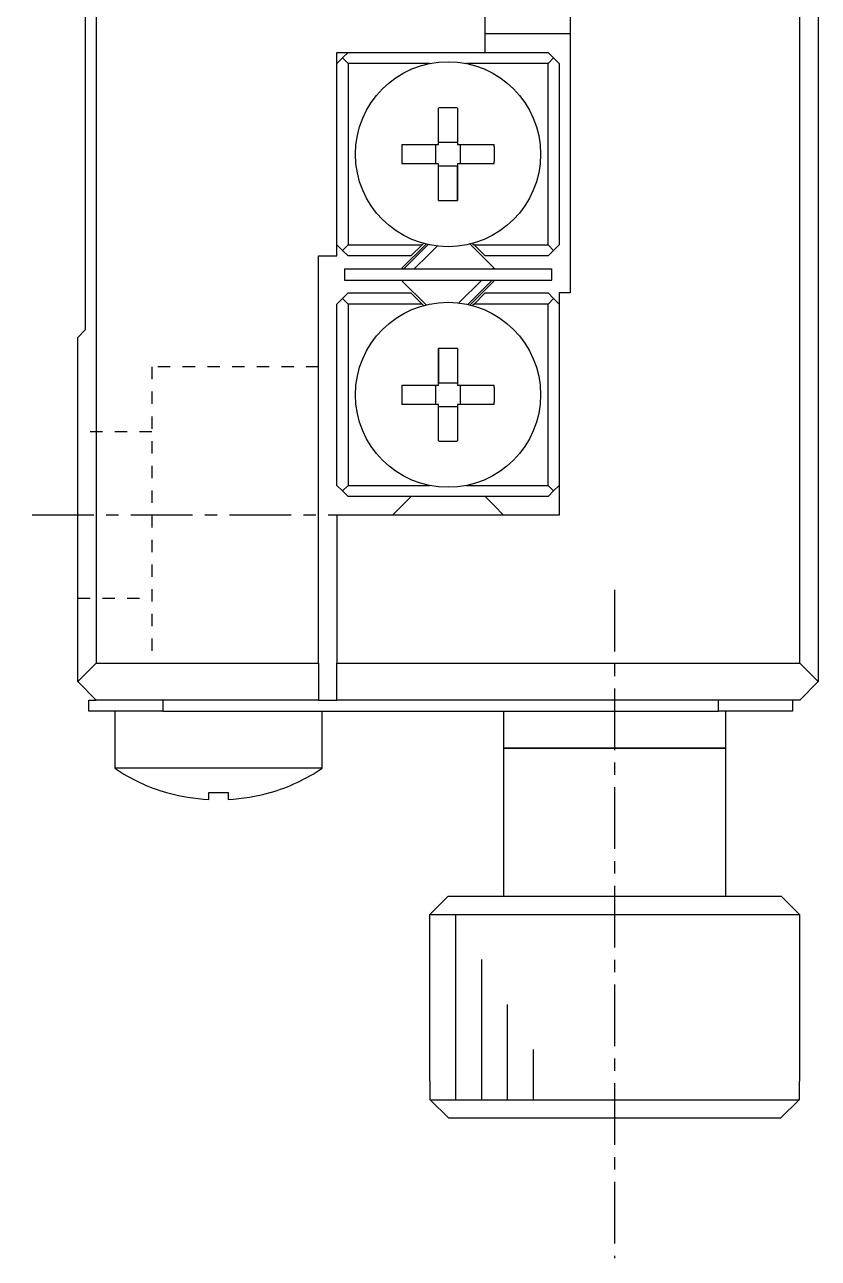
# Model space of a CAD drawing. Extents: x 565 to 917, y 86 to 335.
# Drawn here: x 572.68 to 588.76, y 159.65 to 184.65 of the extents above; entities that cross this region are included whole.
import ezdxf

# ---------------------------------------------------------------- set-up
doc = ezdxf.new("R2010")
doc.units = 0
doc.linetypes.add('CENTER', pattern=[2, 1.25, -0.25, 0.25, -0.25])
doc.linetypes.add('DOT', pattern=[0.5, 0.25, -0.25])
doc.layers.get('0').update_dxf_attribs({"linetype": 'CONTINUOUS'})

msp = doc.modelspace()

# ---------------------------------------------------------------- linework, layer by layer
at = {"color": 7, "linetype": 'CONTINUOUS'}
for p, q in [((588.757, 215.585), (588.757, 171.335)), ((574.132, 215.21), (574.132, 171.71)), ((588.382, 171.71), (588.382, 215.21)), ((573.907, 208.46), (573.907, 178.46)), ((583.732, 207.71), (583.732, 179.21)), ((582.007, 184.085), (582.007, 188.96)), ((583.732, 184.46), (582.007, 184.46)), ((579.007, 179.96), (579.007, 184.085)), ((579.007, 184.085), (582.007, 184.085)), ((579.232, 184.085), (579.12, 183.972)), ((582.007, 184.085), (583.282, 184.085)), ((583.395, 183.972), (583.282, 184.085)), ((579.007, 183.86), (579.12, 183.972)), ((579.12, 183.972), (579.232, 183.86)), ((579.232, 183.86), (579.232, 180.185)), ((580.884, 183.86), (579.232, 183.86)), ((583.282, 183.86), (581.63, 183.86)), ((583.282, 183.86), (583.395, 183.972)), ((583.282, 180.185), (583.282, 183.86)), ((583.395, 183.972), (583.507, 183.86)), ((583.507, 183.86), (583.507, 180.185)), ((581.062, 182.217), (581.062, 182.958)), ((581.452, 182.958), (581.452, 182.266)), ((581.452, 182.958), (581.452, 182.217)), ((581.062, 182.266), (581.452, 182.266)), ((581.452, 182.266), (581.452, 182.217)), ((580.321, 182.217), (581.062, 182.217)), ((581.013, 181.827), (581.013, 182.217)), ((581.452, 182.217), (582.193, 182.217)), ((581.501, 182.217), (581.501, 181.827)), ((581.062, 181.827), (580.321, 181.827)), ((581.062, 181.086), (581.062, 181.827)), ((581.452, 181.778), (581.062, 181.778)), ((581.452, 181.827), (581.452, 181.778)), ((582.193, 181.827), (581.452, 181.827)), ((581.452, 181.827), (581.452, 181.086)), ((581.452, 181.086), (581.452, 181.778)), ((579.12, 180.072), (579.007, 180.185)), ((579.232, 180.185), (579.12, 180.072)), ((579.12, 180.072), (579.232, 179.96)), ((579.232, 180.185), (580.73, 180.185)), ((580.812, 180.201), (580.329, 179.717)), ((580.362, 179.697), (580.753, 180.088)), ((580.505, 179.96), (580.73, 180.185)), ((580.73, 180.185), (580.76, 180.214)), ((580.753, 180.088), (580.856, 180.191)), ((582.185, 179.717), (581.702, 180.201)), ((581.754, 180.214), (581.784, 180.185)), ((581.784, 180.185), (582.009, 179.96)), ((581.784, 180.185), (583.282, 180.185)), ((583.395, 180.072), (583.282, 180.185)), ((583.282, 179.96), (583.395, 180.072)), ((583.507, 180.185), (583.395, 180.072)), ((578.632, 171.71), (578.632, 179.96)), ((578.632, 179.96), (579.007, 179.96)), ((580.505, 179.96), (579.232, 179.96)), ((583.282, 179.96), (582.009, 179.96)), ((579.157, 179.697), (583.357, 179.697)), ((579.157, 179.697), (579.157, 179.472)), ((583.357, 179.472), (583.357, 179.697)), ((579.157, 179.472), (583.357, 179.472)), ((580.329, 179.452), (580.812, 178.969)), ((582.152, 179.472), (581.659, 178.979)), ((581.702, 178.969), (582.185, 179.452)), ((579.007, 178.985), (579.12, 179.097)), ((579.232, 179.21), (579.12, 179.097)), ((579.12, 179.097), (579.232, 178.985)), ((579.232, 179.21), (580.505, 179.21)), ((580.73, 178.985), (580.505, 179.21)), ((582.009, 179.21), (581.784, 178.985)), ((582.009, 179.21), (583.282, 179.21)), ((583.395, 179.097), (583.282, 179.21)), ((583.282, 178.985), (583.395, 179.097)), ((583.395, 179.097), (583.507, 178.985)), ((583.732, 179.21), (583.507, 179.21)), ((583.507, 179.21), (583.507, 174.71)), ((579.007, 175.31), (579.007, 178.985)), ((580.73, 178.985), (579.232, 178.985)), ((579.232, 178.985), (579.232, 175.31)), ((580.76, 178.955), (580.73, 178.985)), ((581.784, 178.985), (581.754, 178.955)), ((583.282, 178.985), (581.784, 178.985)), ((583.282, 175.31), (583.282, 178.985)), ((573.907, 178.46), (573.757, 178.31)), ((573.757, 171.335), (573.757, 178.31)), ((581.062, 178.083), (581.062, 177.391)), ((581.062, 177.342), (581.062, 178.083)), ((581.452, 178.083), (581.452, 177.342)), ((580.321, 177.342), (581.062, 177.342)), ((581.013, 176.952), (581.013, 177.342)), ((581.062, 177.391), (581.452, 177.391)), ((581.062, 177.342), (581.062, 177.391)), ((581.452, 177.342), (582.193, 177.342)), ((581.501, 177.342), (581.501, 176.952)), ((581.062, 176.952), (580.321, 176.952)), ((581.062, 176.903), (581.062, 176.952)), ((581.062, 176.211), (581.062, 176.952)), ((581.452, 176.903), (581.062, 176.903)), ((581.062, 176.211), (581.062, 176.903)), ((582.193, 176.952), (581.452, 176.952)), ((581.452, 176.952), (581.452, 176.211)), ((579.12, 175.197), (579.007, 175.31)), ((579.232, 175.31), (579.12, 175.197)), ((579.232, 175.31), (580.884, 175.31)), ((581.63, 175.31), (583.282, 175.31)), ((583.395, 175.197), (583.282, 175.31)), ((583.507, 175.31), (583.395, 175.197)), ((579.12, 175.197), (579.232, 175.085)), ((583.282, 175.085), (579.232, 175.085)), ((580.507, 175.085), (580.32, 174.897)), ((582.195, 174.897), (582.007, 175.085)), ((583.282, 175.085), (583.395, 175.197)), ((580.32, 174.897), (580.132, 174.71)), ((582.382, 174.71), (582.195, 174.897)), ((579.007, 174.71), (579.007, 171.71)), ((583.507, 174.71), (579.007, 174.71)), ((573.757, 171.335), (574.132, 171.71)), ((574.132, 171.71), (578.632, 171.71)), ((578.632, 171.71), (578.632, 170.96)), ((579.007, 171.71), (588.382, 171.71)), ((579.007, 170.96), (579.007, 171.71)), ((588.757, 171.335), (588.382, 171.71)), ((574.132, 170.96), (573.757, 171.335)), ((588.382, 170.96), (588.757, 171.335)), ((573.982, 170.96), (574.132, 170.96)), ((573.982, 170.735), (573.982, 170.96)), ((578.632, 170.96), (574.132, 170.96)), ((578.632, 170.96), (579.007, 170.96)), ((588.382, 170.96), (579.007, 170.96)), ((588.232, 170.96), (588.232, 170.735)), ((575.482, 170.735), (573.982, 170.735)), ((574.507, 170.735), (574.507, 169.578)), ((575.482, 170.735), (575.67, 170.735)), ((575.67, 170.735), (577.545, 170.735)), ((577.545, 170.735), (586.732, 170.735)), ((578.707, 169.578), (578.707, 170.735)), ((582.382, 170.735), (582.382, 169.985)), ((588.232, 170.735), (586.732, 170.735)), ((586.882, 169.985), (586.882, 170.735)), ((582.382, 169.985), (586.882, 169.985)), ((586.882, 169.985), (582.382, 169.985)), ((582.382, 169.985), (582.382, 166.985)), ((586.882, 166.985), (586.882, 169.985)), ((578.707, 169.578), (574.507, 169.578)), ((575.556, 169.085), (575.558, 169.09)), ((576.412, 168.945), (576.412, 169.09)), ((576.802, 169.09), (576.802, 168.945)), ((577.656, 169.09), (577.659, 169.085)), ((581.257, 166.985), (580.882, 166.61)), ((581.257, 166.985), (588.007, 166.985)), ((588.382, 166.61), (588.007, 166.985)), ((588.382, 166.61), (580.882, 166.61)), ((580.882, 166.61), (580.882, 163.235)), ((588.382, 163.235), (588.382, 166.61)), ((580.894, 163.235), (580.882, 163.235)), ((580.894, 162.86), (580.894, 163.235)), ((588.37, 163.235), (588.37, 162.86)), ((588.382, 163.235), (588.37, 163.235)), ((580.894, 162.86), (588.37, 162.86)), ((581.27, 162.485), (580.894, 162.86)), ((588.37, 162.86), (587.994, 162.485)), ((587.994, 162.485), (581.27, 162.485))]:
    msp.add_line(p, q, dxfattribs=at)
at = {"color": 3, "linetype": 'CONTINUOUS'}
for p, q in [((581.037, 180.16), (580.859, 179.982)), ((580.859, 179.982), (580.574, 179.697)), ((580.329, 179.717), (580.349, 179.697)), ((582.165, 179.697), (582.185, 179.717)), ((580.349, 179.472), (580.329, 179.452)), ((581.477, 179.009), (581.94, 179.472)), ((582.185, 179.452), (582.165, 179.472)), ((575.482, 170.96), (575.482, 170.735)), ((586.732, 170.735), (586.732, 170.96)), ((581.407, 166.61), (581.407, 162.86)), ((581.932, 165.7), (581.932, 162.86)), ((582.457, 164.791), (582.457, 162.86)), ((582.982, 163.882), (582.982, 162.86))]:
    msp.add_line(p, q, dxfattribs=at)
at = {"color": 3, "linetype": 'DOT'}
for p, q in [((575.257, 177.71), (575.257, 171.71)), ((578.632, 177.71), (575.257, 177.71)), ((575.257, 176.397), (573.757, 176.397)), ((573.757, 173.022), (575.257, 173.022))]:
    msp.add_line(p, q, dxfattribs=at)
at = {"color": 1, "linetype": 'CENTER'}
for p, q in [((580.082, 174.71), (572.682, 174.71)), ((584.632, 173.197), (584.632, 159.647))]:
    msp.add_line(p, q, dxfattribs=at)
at = {"color": 7, "linetype": 'CONTINUOUS'}
for points in [[(581.452, 182.958, 0), (581.449, 182.958, 0), (581.446, 182.958, 0), (581.443, 182.958, 0), (581.44, 182.959, 0), (581.437, 182.959, 0), (581.434, 182.959, 0), (581.431, 182.959, 0), (581.428, 182.959, 0), (581.425, 182.959, 0), (581.422, 182.959, 0), (581.419, 182.959, 0), (581.416, 182.959, 0), (581.413, 182.959, 0), (581.41, 182.959, 0), (581.406, 182.959, 0), (581.403, 182.959, 0), (581.4, 182.959, 0), (581.397, 182.96, 0), (581.394, 182.96, 0), (581.391, 182.96, 0), (581.388, 182.96, 0), (581.385, 182.96, 0), (581.382, 182.96, 0), (581.379, 182.96, 0), (581.376, 182.96, 0), (581.373, 182.96, 0), (581.37, 182.96, 0), (581.367, 182.96, 0), (581.364, 182.96, 0), (581.361, 182.96, 0), (581.358, 182.96, 0), (581.355, 182.96, 0), (581.352, 182.96, 0), (581.349, 182.96, 0), (581.346, 182.96, 0), (581.342, 182.96, 0), (581.339, 182.961, 0), (581.336, 182.961, 0), (581.333, 182.961, 0), (581.33, 182.961, 0), (581.327, 182.961, 0), (581.324, 182.961, 0), (581.321, 182.961, 0), (581.318, 182.961, 0), (581.315, 182.961, 0), (581.312, 182.961, 0), (581.309, 182.961, 0), (581.306, 182.961, 0), (581.303, 182.961, 0), (581.3, 182.961, 0), (581.297, 182.961, 0), (581.294, 182.961, 0), (581.291, 182.961, 0), (581.288, 182.961, 0), (581.285, 182.961, 0), (581.282, 182.961, 0), (581.278, 182.961, 0), (581.275, 182.961, 0), (581.272, 182.961, 0), (581.269, 182.961, 0), (581.266, 182.961, 0), (581.263, 182.961, 0), (581.26, 182.961, 0), (581.257, 182.961, 0), (581.254, 182.961, 0), (581.251, 182.961, 0), (581.248, 182.961, 0), (581.245, 182.961, 0), (581.242, 182.961, 0), (581.239, 182.961, 0), (581.236, 182.961, 0), (581.233, 182.961, 0), (581.23, 182.961, 0), (581.227, 182.961, 0), (581.224, 182.961, 0), (581.221, 182.961, 0), (581.217, 182.961, 0), (581.214, 182.961, 0), (581.211, 182.961, 0), (581.208, 182.961, 0), (581.205, 182.961, 0), (581.202, 182.961, 0), (581.199, 182.961, 0), (581.196, 182.961, 0), (581.193, 182.961, 0), (581.19, 182.961, 0), (581.187, 182.961, 0), (581.184, 182.961, 0), (581.181, 182.961, 0), (581.178, 182.961, 0), (581.175, 182.961, 0), (581.172, 182.96, 0), (581.169, 182.96, 0), (581.166, 182.96, 0), (581.163, 182.96, 0), (581.16, 182.96, 0), (581.157, 182.96, 0), (581.153, 182.96, 0), (581.15, 182.96, 0), (581.147, 182.96, 0), (581.144, 182.96, 0), (581.141, 182.96, 0), (581.138, 182.96, 0), (581.135, 182.96, 0), (581.132, 182.96, 0), (581.129, 182.96, 0), (581.126, 182.96, 0), (581.123, 182.96, 0), (581.12, 182.96, 0), (581.117, 182.96, 0), (581.114, 182.959, 0), (581.111, 182.959, 0), (581.108, 182.959, 0), (581.105, 182.959, 0), (581.102, 182.959, 0), (581.099, 182.959, 0), (581.096, 182.959, 0), (581.093, 182.959, 0), (581.09, 182.959, 0), (581.086, 182.959, 0), (581.083, 182.959, 0), (581.08, 182.959, 0), (581.077, 182.959, 0), (581.074, 182.959, 0), (581.071, 182.958, 0), (581.068, 182.958, 0), (581.065, 182.958, 0), (581.062, 182.958, 0)], [(580.321, 182.217, 0), (580.321, 182.214, 0), (580.321, 182.211, 0), (580.321, 182.208, 0), (580.321, 182.205, 0), (580.321, 182.202, 0), (580.32, 182.199, 0), (580.32, 182.196, 0), (580.32, 182.193, 0), (580.32, 182.19, 0), (580.32, 182.187, 0), (580.32, 182.184, 0), (580.32, 182.181, 0), (580.32, 182.177, 0), (580.32, 182.174, 0), (580.32, 182.171, 0), (580.32, 182.168, 0), (580.32, 182.165, 0), (580.32, 182.162, 0), (580.32, 182.159, 0), (580.319, 182.156, 0), (580.319, 182.153, 0), (580.319, 182.15, 0), (580.319, 182.147, 0), (580.319, 182.144, 0), (580.319, 182.141, 0), (580.319, 182.138, 0), (580.319, 182.135, 0), (580.319, 182.132, 0), (580.319, 182.129, 0), (580.319, 182.126, 0), (580.319, 182.123, 0), (580.319, 182.12, 0), (580.319, 182.117, 0), (580.319, 182.113, 0), (580.319, 182.11, 0), (580.319, 182.107, 0), (580.319, 182.104, 0), (580.319, 182.101, 0), (580.319, 182.098, 0), (580.319, 182.095, 0), (580.319, 182.092, 0), (580.318, 182.089, 0), (580.318, 182.086, 0), (580.318, 182.083, 0), (580.318, 182.08, 0), (580.318, 182.077, 0), (580.318, 182.074, 0), (580.318, 182.071, 0), (580.318, 182.068, 0), (580.318, 182.065, 0), (580.318, 182.062, 0), (580.318, 182.059, 0), (580.318, 182.056, 0), (580.318, 182.053, 0), (580.318, 182.049, 0), (580.318, 182.046, 0), (580.318, 182.043, 0), (580.318, 182.04, 0), (580.318, 182.037, 0), (580.318, 182.034, 0), (580.318, 182.031, 0), (580.318, 182.028, 0), (580.318, 182.025, 0), (580.318, 182.022, 0), (580.318, 182.019, 0), (580.318, 182.016, 0), (580.318, 182.013, 0), (580.318, 182.01, 0), (580.318, 182.007, 0), (580.318, 182.004, 0), (580.318, 182.001, 0), (580.318, 181.998, 0), (580.318, 181.995, 0), (580.318, 181.992, 0), (580.318, 181.988, 0), (580.318, 181.985, 0), (580.318, 181.982, 0), (580.318, 181.979, 0), (580.318, 181.976, 0), (580.318, 181.973, 0), (580.318, 181.97, 0), (580.318, 181.967, 0), (580.318, 181.964, 0), (580.318, 181.961, 0), (580.318, 181.958, 0), (580.318, 181.955, 0), (580.319, 181.952, 0), (580.319, 181.949, 0), (580.319, 181.946, 0), (580.319, 181.943, 0), (580.319, 181.94, 0), (580.319, 181.937, 0), (580.319, 181.934, 0), (580.319, 181.931, 0), (580.319, 181.928, 0), (580.319, 181.924, 0), (580.319, 181.921, 0), (580.319, 181.918, 0), (580.319, 181.915, 0), (580.319, 181.912, 0), (580.319, 181.909, 0), (580.319, 181.906, 0), (580.319, 181.903, 0), (580.319, 181.9, 0), (580.319, 181.897, 0), (580.319, 181.894, 0), (580.319, 181.891, 0), (580.319, 181.888, 0), (580.32, 181.885, 0), (580.32, 181.882, 0), (580.32, 181.879, 0), (580.32, 181.876, 0), (580.32, 181.873, 0), (580.32, 181.87, 0), (580.32, 181.867, 0), (580.32, 181.864, 0), (580.32, 181.861, 0), (580.32, 181.857, 0), (580.32, 181.854, 0), (580.32, 181.851, 0), (580.32, 181.848, 0), (580.32, 181.845, 0), (580.321, 181.842, 0), (580.321, 181.839, 0), (580.321, 181.836, 0), (580.321, 181.833, 0), (580.321, 181.83, 0), (580.321, 181.827, 0)], [(582.193, 181.827, 0), (582.193, 181.83, 0), (582.193, 181.833, 0), (582.194, 181.836, 0), (582.194, 181.839, 0), (582.194, 181.842, 0), (582.194, 181.845, 0), (582.194, 181.848, 0), (582.194, 181.851, 0), (582.194, 181.854, 0), (582.194, 181.857, 0), (582.194, 181.861, 0), (582.194, 181.864, 0), (582.194, 181.867, 0), (582.194, 181.87, 0), (582.194, 181.873, 0), (582.195, 181.876, 0), (582.195, 181.879, 0), (582.195, 181.882, 0), (582.195, 181.885, 0), (582.195, 181.888, 0), (582.195, 181.891, 0), (582.195, 181.894, 0), (582.195, 181.897, 0), (582.195, 181.9, 0), (582.195, 181.903, 0), (582.195, 181.906, 0), (582.195, 181.909, 0), (582.195, 181.912, 0), (582.195, 181.915, 0), (582.195, 181.918, 0), (582.195, 181.921, 0), (582.195, 181.924, 0), (582.195, 181.928, 0), (582.195, 181.931, 0), (582.196, 181.934, 0), (582.196, 181.937, 0), (582.196, 181.94, 0), (582.196, 181.943, 0), (582.196, 181.946, 0), (582.196, 181.949, 0), (582.196, 181.952, 0), (582.196, 181.955, 0), (582.196, 181.958, 0), (582.196, 181.961, 0), (582.196, 181.964, 0), (582.196, 181.967, 0), (582.196, 181.97, 0), (582.196, 181.973, 0), (582.196, 181.976, 0), (582.196, 181.979, 0), (582.196, 181.982, 0), (582.196, 181.985, 0), (582.196, 181.988, 0), (582.196, 181.992, 0), (582.196, 181.995, 0), (582.196, 181.998, 0), (582.196, 182.001, 0), (582.196, 182.004, 0), (582.196, 182.007, 0), (582.196, 182.01, 0), (582.196, 182.013, 0), (582.196, 182.016, 0), (582.196, 182.019, 0), (582.196, 182.022, 0), (582.196, 182.025, 0), (582.196, 182.028, 0), (582.196, 182.031, 0), (582.196, 182.034, 0), (582.196, 182.037, 0), (582.196, 182.04, 0), (582.196, 182.043, 0), (582.196, 182.046, 0), (582.196, 182.049, 0), (582.196, 182.053, 0), (582.196, 182.056, 0), (582.196, 182.059, 0), (582.196, 182.062, 0), (582.196, 182.065, 0), (582.196, 182.068, 0), (582.196, 182.071, 0), (582.196, 182.074, 0), (582.196, 182.077, 0), (582.196, 182.08, 0), (582.196, 182.083, 0), (582.196, 182.086, 0), (582.196, 182.089, 0), (582.196, 182.092, 0), (582.196, 182.095, 0), (582.196, 182.098, 0), (582.196, 182.101, 0), (582.196, 182.104, 0), (582.196, 182.107, 0), (582.196, 182.11, 0), (582.195, 182.113, 0), (582.195, 182.117, 0), (582.195, 182.12, 0), (582.195, 182.123, 0), (582.195, 182.126, 0), (582.195, 182.129, 0), (582.195, 182.132, 0), (582.195, 182.135, 0), (582.195, 182.138, 0), (582.195, 182.141, 0), (582.195, 182.144, 0), (582.195, 182.147, 0), (582.195, 182.15, 0), (582.195, 182.153, 0), (582.195, 182.156, 0), (582.195, 182.159, 0), (582.195, 182.162, 0), (582.195, 182.165, 0), (582.195, 182.168, 0), (582.194, 182.171, 0), (582.194, 182.174, 0), (582.194, 182.177, 0), (582.194, 182.181, 0), (582.194, 182.184, 0), (582.194, 182.187, 0), (582.194, 182.19, 0), (582.194, 182.193, 0), (582.194, 182.196, 0), (582.194, 182.199, 0), (582.194, 182.202, 0), (582.194, 182.205, 0), (582.194, 182.208, 0), (582.193, 182.211, 0), (582.193, 182.214, 0), (582.193, 182.217, 0)], [(581.062, 181.086, 0), (581.065, 181.086, 0), (581.068, 181.086, 0), (581.071, 181.086, 0), (581.074, 181.086, 0), (581.077, 181.085, 0), (581.08, 181.085, 0), (581.083, 181.085, 0), (581.086, 181.085, 0), (581.09, 181.085, 0), (581.093, 181.085, 0), (581.096, 181.085, 0), (581.099, 181.085, 0), (581.102, 181.085, 0), (581.105, 181.085, 0), (581.108, 181.085, 0), (581.111, 181.085, 0), (581.114, 181.085, 0), (581.117, 181.085, 0), (581.12, 181.084, 0), (581.123, 181.084, 0), (581.126, 181.084, 0), (581.129, 181.084, 0), (581.132, 181.084, 0), (581.135, 181.084, 0), (581.138, 181.084, 0), (581.141, 181.084, 0), (581.144, 181.084, 0), (581.147, 181.084, 0), (581.15, 181.084, 0), (581.153, 181.084, 0), (581.157, 181.084, 0), (581.16, 181.084, 0), (581.163, 181.084, 0), (581.166, 181.084, 0), (581.169, 181.084, 0), (581.172, 181.084, 0), (581.175, 181.084, 0), (581.178, 181.084, 0), (581.181, 181.083, 0), (581.184, 181.083, 0), (581.187, 181.083, 0), (581.19, 181.083, 0), (581.193, 181.083, 0), (581.196, 181.083, 0), (581.199, 181.083, 0), (581.202, 181.083, 0), (581.205, 181.083, 0), (581.208, 181.083, 0), (581.211, 181.083, 0), (581.214, 181.083, 0), (581.217, 181.083, 0), (581.221, 181.083, 0), (581.224, 181.083, 0), (581.227, 181.083, 0), (581.23, 181.083, 0), (581.233, 181.083, 0), (581.236, 181.083, 0), (581.239, 181.083, 0), (581.242, 181.083, 0), (581.245, 181.083, 0), (581.248, 181.083, 0), (581.251, 181.083, 0), (581.254, 181.083, 0), (581.257, 181.083, 0), (581.26, 181.083, 0), (581.263, 181.083, 0), (581.266, 181.083, 0), (581.269, 181.083, 0), (581.272, 181.083, 0), (581.275, 181.083, 0), (581.278, 181.083, 0), (581.282, 181.083, 0), (581.285, 181.083, 0), (581.288, 181.083, 0), (581.291, 181.083, 0), (581.294, 181.083, 0), (581.297, 181.083, 0), (581.3, 181.083, 0), (581.303, 181.083, 0), (581.306, 181.083, 0), (581.309, 181.083, 0), (581.312, 181.083, 0), (581.315, 181.083, 0), (581.318, 181.083, 0), (581.321, 181.083, 0), (581.324, 181.083, 0), (581.327, 181.083, 0), (581.33, 181.083, 0), (581.333, 181.083, 0), (581.336, 181.084, 0), (581.339, 181.084, 0), (581.342, 181.084, 0), (581.346, 181.084, 0), (581.349, 181.084, 0), (581.352, 181.084, 0), (581.355, 181.084, 0), (581.358, 181.084, 0), (581.361, 181.084, 0), (581.364, 181.084, 0), (581.367, 181.084, 0), (581.37, 181.084, 0), (581.373, 181.084, 0), (581.376, 181.084, 0), (581.379, 181.084, 0), (581.382, 181.084, 0), (581.385, 181.084, 0), (581.388, 181.084, 0), (581.391, 181.084, 0), (581.394, 181.084, 0), (581.397, 181.085, 0), (581.4, 181.085, 0), (581.403, 181.085, 0), (581.406, 181.085, 0), (581.41, 181.085, 0), (581.413, 181.085, 0), (581.416, 181.085, 0), (581.419, 181.085, 0), (581.422, 181.085, 0), (581.425, 181.085, 0), (581.428, 181.085, 0), (581.431, 181.085, 0), (581.434, 181.085, 0), (581.437, 181.085, 0), (581.44, 181.086, 0), (581.443, 181.086, 0), (581.446, 181.086, 0), (581.449, 181.086, 0), (581.452, 181.086, 0)], [(581.452, 178.083, 0), (581.449, 178.083, 0), (581.446, 178.083, 0), (581.443, 178.083, 0), (581.44, 178.084, 0), (581.437, 178.084, 0), (581.434, 178.084, 0), (581.431, 178.084, 0), (581.428, 178.084, 0), (581.425, 178.084, 0), (581.422, 178.084, 0), (581.419, 178.084, 0), (581.416, 178.084, 0), (581.413, 178.084, 0), (581.41, 178.084, 0), (581.406, 178.084, 0), (581.403, 178.084, 0), (581.4, 178.084, 0), (581.397, 178.085, 0), (581.394, 178.085, 0), (581.391, 178.085, 0), (581.388, 178.085, 0), (581.385, 178.085, 0), (581.382, 178.085, 0), (581.379, 178.085, 0), (581.376, 178.085, 0), (581.373, 178.085, 0), (581.37, 178.085, 0), (581.367, 178.085, 0), (581.364, 178.085, 0), (581.361, 178.085, 0), (581.358, 178.085, 0), (581.355, 178.085, 0), (581.352, 178.085, 0), (581.349, 178.085, 0), (581.346, 178.085, 0), (581.342, 178.085, 0), (581.339, 178.086, 0), (581.336, 178.086, 0), (581.333, 178.086, 0), (581.33, 178.086, 0), (581.327, 178.086, 0), (581.324, 178.086, 0), (581.321, 178.086, 0), (581.318, 178.086, 0), (581.315, 178.086, 0), (581.312, 178.086, 0), (581.309, 178.086, 0), (581.306, 178.086, 0), (581.303, 178.086, 0), (581.3, 178.086, 0), (581.297, 178.086, 0), (581.294, 178.086, 0), (581.291, 178.086, 0), (581.288, 178.086, 0), (581.285, 178.086, 0), (581.282, 178.086, 0), (581.278, 178.086, 0), (581.275, 178.086, 0), (581.272, 178.086, 0), (581.269, 178.086, 0), (581.266, 178.086, 0), (581.263, 178.086, 0), (581.26, 178.086, 0), (581.257, 178.086, 0), (581.254, 178.086, 0), (581.251, 178.086, 0), (581.248, 178.086, 0), (581.245, 178.086, 0), (581.242, 178.086, 0), (581.239, 178.086, 0), (581.236, 178.086, 0), (581.233, 178.086, 0), (581.23, 178.086, 0), (581.227, 178.086, 0), (581.224, 178.086, 0), (581.221, 178.086, 0), (581.217, 178.086, 0), (581.214, 178.086, 0), (581.211, 178.086, 0), (581.208, 178.086, 0), (581.205, 178.086, 0), (581.202, 178.086, 0), (581.199, 178.086, 0), (581.196, 178.086, 0), (581.193, 178.086, 0), (581.19, 178.086, 0), (581.187, 178.086, 0), (581.184, 178.086, 0), (581.181, 178.086, 0), (581.178, 178.086, 0), (581.175, 178.086, 0), (581.172, 178.085, 0), (581.169, 178.085, 0), (581.166, 178.085, 0), (581.163, 178.085, 0), (581.16, 178.085, 0), (581.157, 178.085, 0), (581.153, 178.085, 0), (581.15, 178.085, 0), (581.147, 178.085, 0), (581.144, 178.085, 0), (581.141, 178.085, 0), (581.138, 178.085, 0), (581.135, 178.085, 0), (581.132, 178.085, 0), (581.129, 178.085, 0), (581.126, 178.085, 0), (581.123, 178.085, 0), (581.12, 178.085, 0), (581.117, 178.085, 0), (581.114, 178.084, 0), (581.111, 178.084, 0), (581.108, 178.084, 0), (581.105, 178.084, 0), (581.102, 178.084, 0), (581.099, 178.084, 0), (581.096, 178.084, 0), (581.093, 178.084, 0), (581.09, 178.084, 0), (581.086, 178.084, 0), (581.083, 178.084, 0), (581.08, 178.084, 0), (581.077, 178.084, 0), (581.074, 178.084, 0), (581.071, 178.083, 0), (581.068, 178.083, 0), (581.065, 178.083, 0), (581.062, 178.083, 0)], [(580.321, 177.342, 0), (580.321, 177.339, 0), (580.321, 177.336, 0), (580.321, 177.333, 0), (580.321, 177.33, 0), (580.321, 177.327, 0), (580.32, 177.324, 0), (580.32, 177.321, 0), (580.32, 177.318, 0), (580.32, 177.315, 0), (580.32, 177.312, 0), (580.32, 177.309, 0), (580.32, 177.306, 0), (580.32, 177.302, 0), (580.32, 177.299, 0), (580.32, 177.296, 0), (580.32, 177.293, 0), (580.32, 177.29, 0), (580.32, 177.287, 0), (580.32, 177.284, 0), (580.319, 177.281, 0), (580.319, 177.278, 0), (580.319, 177.275, 0), (580.319, 177.272, 0), (580.319, 177.269, 0), (580.319, 177.266, 0), (580.319, 177.263, 0), (580.319, 177.26, 0), (580.319, 177.257, 0), (580.319, 177.254, 0), (580.319, 177.251, 0), (580.319, 177.248, 0), (580.319, 177.245, 0), (580.319, 177.242, 0), (580.319, 177.238, 0), (580.319, 177.235, 0), (580.319, 177.232, 0), (580.319, 177.229, 0), (580.319, 177.226, 0), (580.319, 177.223, 0), (580.319, 177.22, 0), (580.319, 177.217, 0), (580.318, 177.214, 0), (580.318, 177.211, 0), (580.318, 177.208, 0), (580.318, 177.205, 0), (580.318, 177.202, 0), (580.318, 177.199, 0), (580.318, 177.196, 0), (580.318, 177.193, 0), (580.318, 177.19, 0), (580.318, 177.187, 0), (580.318, 177.184, 0), (580.318, 177.181, 0), (580.318, 177.178, 0), (580.318, 177.174, 0), (580.318, 177.171, 0), (580.318, 177.168, 0), (580.318, 177.165, 0), (580.318, 177.162, 0), (580.318, 177.159, 0), (580.318, 177.156, 0), (580.318, 177.153, 0), (580.318, 177.15, 0), (580.318, 177.147, 0), (580.318, 177.144, 0), (580.318, 177.141, 0), (580.318, 177.138, 0), (580.318, 177.135, 0), (580.318, 177.132, 0), (580.318, 177.129, 0), (580.318, 177.126, 0), (580.318, 177.123, 0), (580.318, 177.12, 0), (580.318, 177.117, 0), (580.318, 177.113, 0), (580.318, 177.11, 0), (580.318, 177.107, 0), (580.318, 177.104, 0), (580.318, 177.101, 0), (580.318, 177.098, 0), (580.318, 177.095, 0), (580.318, 177.092, 0), (580.318, 177.089, 0), (580.318, 177.086, 0), (580.318, 177.083, 0), (580.318, 177.08, 0), (580.319, 177.077, 0), (580.319, 177.074, 0), (580.319, 177.071, 0), (580.319, 177.068, 0), (580.319, 177.065, 0), (580.319, 177.062, 0), (580.319, 177.059, 0), (580.319, 177.056, 0), (580.319, 177.053, 0), (580.319, 177.049, 0), (580.319, 177.046, 0), (580.319, 177.043, 0), (580.319, 177.04, 0), (580.319, 177.037, 0), (580.319, 177.034, 0), (580.319, 177.031, 0), (580.319, 177.028, 0), (580.319, 177.025, 0), (580.319, 177.022, 0), (580.319, 177.019, 0), (580.319, 177.016, 0), (580.319, 177.013, 0), (580.32, 177.01, 0), (580.32, 177.007, 0), (580.32, 177.004, 0), (580.32, 177.001, 0), (580.32, 176.998, 0), (580.32, 176.995, 0), (580.32, 176.992, 0), (580.32, 176.989, 0), (580.32, 176.986, 0), (580.32, 176.982, 0), (580.32, 176.979, 0), (580.32, 176.976, 0), (580.32, 176.973, 0), (580.32, 176.97, 0), (580.321, 176.967, 0), (580.321, 176.964, 0), (580.321, 176.961, 0), (580.321, 176.958, 0), (580.321, 176.955, 0), (580.321, 176.952, 0)], [(582.193, 176.952, 0), (582.193, 176.955, 0), (582.193, 176.958, 0), (582.194, 176.961, 0), (582.194, 176.964, 0), (582.194, 176.967, 0), (582.194, 176.97, 0), (582.194, 176.973, 0), (582.194, 176.976, 0), (582.194, 176.979, 0), (582.194, 176.982, 0), (582.194, 176.986, 0), (582.194, 176.989, 0), (582.194, 176.992, 0), (582.194, 176.995, 0), (582.194, 176.998, 0), (582.195, 177.001, 0), (582.195, 177.004, 0), (582.195, 177.007, 0), (582.195, 177.01, 0), (582.195, 177.013, 0), (582.195, 177.016, 0), (582.195, 177.019, 0), (582.195, 177.022, 0), (582.195, 177.025, 0), (582.195, 177.028, 0), (582.195, 177.031, 0), (582.195, 177.034, 0), (582.195, 177.037, 0), (582.195, 177.04, 0), (582.195, 177.043, 0), (582.195, 177.046, 0), (582.195, 177.049, 0), (582.195, 177.053, 0), (582.195, 177.056, 0), (582.196, 177.059, 0), (582.196, 177.062, 0), (582.196, 177.065, 0), (582.196, 177.068, 0), (582.196, 177.071, 0), (582.196, 177.074, 0), (582.196, 177.077, 0), (582.196, 177.08, 0), (582.196, 177.083, 0), (582.196, 177.086, 0), (582.196, 177.089, 0), (582.196, 177.092, 0), (582.196, 177.095, 0), (582.196, 177.098, 0), (582.196, 177.101, 0), (582.196, 177.104, 0), (582.196, 177.107, 0), (582.196, 177.11, 0), (582.196, 177.113, 0), (582.196, 177.117, 0), (582.196, 177.12, 0), (582.196, 177.123, 0), (582.196, 177.126, 0), (582.196, 177.129, 0), (582.196, 177.132, 0), (582.196, 177.135, 0), (582.196, 177.138, 0), (582.196, 177.141, 0), (582.196, 177.144, 0), (582.196, 177.147, 0), (582.196, 177.15, 0), (582.196, 177.153, 0), (582.196, 177.156, 0), (582.196, 177.159, 0), (582.196, 177.162, 0), (582.196, 177.165, 0), (582.196, 177.168, 0), (582.196, 177.171, 0), (582.196, 177.174, 0), (582.196, 177.178, 0), (582.196, 177.181, 0), (582.196, 177.184, 0), (582.196, 177.187, 0), (582.196, 177.19, 0), (582.196, 177.193, 0), (582.196, 177.196, 0), (582.196, 177.199, 0), (582.196, 177.202, 0), (582.196, 177.205, 0), (582.196, 177.208, 0), (582.196, 177.211, 0), (582.196, 177.214, 0), (582.196, 177.217, 0), (582.196, 177.22, 0), (582.196, 177.223, 0), (582.196, 177.226, 0), (582.196, 177.229, 0), (582.196, 177.232, 0), (582.196, 177.235, 0), (582.195, 177.238, 0), (582.195, 177.242, 0), (582.195, 177.245, 0), (582.195, 177.248, 0), (582.195, 177.251, 0), (582.195, 177.254, 0), (582.195, 177.257, 0), (582.195, 177.26, 0), (582.195, 177.263, 0), (582.195, 177.266, 0), (582.195, 177.269, 0), (582.195, 177.272, 0), (582.195, 177.275, 0), (582.195, 177.278, 0), (582.195, 177.281, 0), (582.195, 177.284, 0), (582.195, 177.287, 0), (582.195, 177.29, 0), (582.195, 177.293, 0), (582.194, 177.296, 0), (582.194, 177.299, 0), (582.194, 177.302, 0), (582.194, 177.306, 0), (582.194, 177.309, 0), (582.194, 177.312, 0), (582.194, 177.315, 0), (582.194, 177.318, 0), (582.194, 177.321, 0), (582.194, 177.324, 0), (582.194, 177.327, 0), (582.194, 177.33, 0), (582.194, 177.333, 0), (582.193, 177.336, 0), (582.193, 177.339, 0), (582.193, 177.342, 0)], [(581.062, 176.211, 0), (581.065, 176.211, 0), (581.068, 176.211, 0), (581.071, 176.211, 0), (581.074, 176.211, 0), (581.077, 176.21, 0), (581.08, 176.21, 0), (581.083, 176.21, 0), (581.086, 176.21, 0), (581.09, 176.21, 0), (581.093, 176.21, 0), (581.096, 176.21, 0), (581.099, 176.21, 0), (581.102, 176.21, 0), (581.105, 176.21, 0), (581.108, 176.21, 0), (581.111, 176.21, 0), (581.114, 176.21, 0), (581.117, 176.21, 0), (581.12, 176.209, 0), (581.123, 176.209, 0), (581.126, 176.209, 0), (581.129, 176.209, 0), (581.132, 176.209, 0), (581.135, 176.209, 0), (581.138, 176.209, 0), (581.141, 176.209, 0), (581.144, 176.209, 0), (581.147, 176.209, 0), (581.15, 176.209, 0), (581.153, 176.209, 0), (581.157, 176.209, 0), (581.16, 176.209, 0), (581.163, 176.209, 0), (581.166, 176.209, 0), (581.169, 176.209, 0), (581.172, 176.209, 0), (581.175, 176.209, 0), (581.178, 176.209, 0), (581.181, 176.208, 0), (581.184, 176.208, 0), (581.187, 176.208, 0), (581.19, 176.208, 0), (581.193, 176.208, 0), (581.196, 176.208, 0), (581.199, 176.208, 0), (581.202, 176.208, 0), (581.205, 176.208, 0), (581.208, 176.208, 0), (581.211, 176.208, 0), (581.214, 176.208, 0), (581.217, 176.208, 0), (581.221, 176.208, 0), (581.224, 176.208, 0), (581.227, 176.208, 0), (581.23, 176.208, 0), (581.233, 176.208, 0), (581.236, 176.208, 0), (581.239, 176.208, 0), (581.242, 176.208, 0), (581.245, 176.208, 0), (581.248, 176.208, 0), (581.251, 176.208, 0), (581.254, 176.208, 0), (581.257, 176.208, 0), (581.26, 176.208, 0), (581.263, 176.208, 0), (581.266, 176.208, 0), (581.269, 176.208, 0), (581.272, 176.208, 0), (581.275, 176.208, 0), (581.278, 176.208, 0), (581.282, 176.208, 0), (581.285, 176.208, 0), (581.288, 176.208, 0), (581.291, 176.208, 0), (581.294, 176.208, 0), (581.297, 176.208, 0), (581.3, 176.208, 0), (581.303, 176.208, 0), (581.306, 176.208, 0), (581.309, 176.208, 0), (581.312, 176.208, 0), (581.315, 176.208, 0), (581.318, 176.208, 0), (581.321, 176.208, 0), (581.324, 176.208, 0), (581.327, 176.208, 0), (581.33, 176.208, 0), (581.333, 176.208, 0), (581.336, 176.209, 0), (581.339, 176.209, 0), (581.342, 176.209, 0), (581.346, 176.209, 0), (581.349, 176.209, 0), (581.352, 176.209, 0), (581.355, 176.209, 0), (581.358, 176.209, 0), (581.361, 176.209, 0), (581.364, 176.209, 0), (581.367, 176.209, 0), (581.37, 176.209, 0), (581.373, 176.209, 0), (581.376, 176.209, 0), (581.379, 176.209, 0), (581.382, 176.209, 0), (581.385, 176.209, 0), (581.388, 176.209, 0), (581.391, 176.209, 0), (581.394, 176.209, 0), (581.397, 176.21, 0), (581.4, 176.21, 0), (581.403, 176.21, 0), (581.406, 176.21, 0), (581.41, 176.21, 0), (581.413, 176.21, 0), (581.416, 176.21, 0), (581.419, 176.21, 0), (581.422, 176.21, 0), (581.425, 176.21, 0), (581.428, 176.21, 0), (581.431, 176.21, 0), (581.434, 176.21, 0), (581.437, 176.21, 0), (581.44, 176.211, 0), (581.443, 176.211, 0), (581.446, 176.211, 0), (581.449, 176.211, 0), (581.452, 176.211, 0)], [(576.412, 169.09, 0), (576.415, 169.089, 0), (576.418, 169.089, 0), (576.421, 169.089, 0), (576.424, 169.089, 0), (576.427, 169.089, 0), (576.43, 169.089, 0), (576.433, 169.089, 0), (576.436, 169.089, 0), (576.44, 169.088, 0), (576.443, 169.088, 0), (576.446, 169.088, 0), (576.449, 169.088, 0), (576.452, 169.088, 0), (576.455, 169.088, 0), (576.458, 169.088, 0), (576.461, 169.088, 0), (576.464, 169.087, 0), (576.467, 169.087, 0), (576.47, 169.087, 0), (576.473, 169.087, 0), (576.476, 169.087, 0), (576.479, 169.087, 0), (576.482, 169.087, 0), (576.485, 169.087, 0), (576.488, 169.087, 0), (576.491, 169.087, 0), (576.494, 169.087, 0), (576.497, 169.086, 0), (576.5, 169.086, 0), (576.503, 169.086, 0), (576.507, 169.086, 0), (576.51, 169.086, 0), (576.513, 169.086, 0), (576.516, 169.086, 0), (576.519, 169.086, 0), (576.522, 169.086, 0), (576.525, 169.086, 0), (576.528, 169.086, 0), (576.531, 169.086, 0), (576.534, 169.086, 0), (576.537, 169.086, 0), (576.54, 169.086, 0), (576.543, 169.086, 0), (576.546, 169.085, 0), (576.549, 169.085, 0), (576.552, 169.085, 0), (576.555, 169.085, 0), (576.558, 169.085, 0), (576.561, 169.085, 0), (576.564, 169.085, 0), (576.567, 169.085, 0), (576.571, 169.085, 0), (576.574, 169.085, 0), (576.577, 169.085, 0), (576.58, 169.085, 0), (576.583, 169.085, 0), (576.586, 169.085, 0), (576.589, 169.085, 0), (576.592, 169.085, 0), (576.595, 169.085, 0), (576.598, 169.085, 0), (576.601, 169.085, 0), (576.604, 169.085, 0), (576.607, 169.085, 0), (576.61, 169.085, 0), (576.613, 169.085, 0), (576.616, 169.085, 0), (576.619, 169.085, 0), (576.622, 169.085, 0), (576.625, 169.085, 0), (576.628, 169.085, 0), (576.632, 169.085, 0), (576.635, 169.085, 0), (576.638, 169.085, 0), (576.641, 169.085, 0), (576.644, 169.085, 0), (576.647, 169.085, 0), (576.65, 169.085, 0), (576.653, 169.085, 0), (576.656, 169.085, 0), (576.659, 169.085, 0), (576.662, 169.085, 0), (576.665, 169.085, 0), (576.668, 169.085, 0), (576.671, 169.086, 0), (576.674, 169.086, 0), (576.677, 169.086, 0), (576.68, 169.086, 0), (576.683, 169.086, 0), (576.686, 169.086, 0), (576.689, 169.086, 0), (576.692, 169.086, 0), (576.696, 169.086, 0), (576.699, 169.086, 0), (576.702, 169.086, 0), (576.705, 169.086, 0), (576.708, 169.086, 0), (576.711, 169.086, 0), (576.714, 169.086, 0), (576.717, 169.086, 0), (576.72, 169.087, 0), (576.723, 169.087, 0), (576.726, 169.087, 0), (576.729, 169.087, 0), (576.732, 169.087, 0), (576.735, 169.087, 0), (576.738, 169.087, 0), (576.741, 169.087, 0), (576.744, 169.087, 0), (576.747, 169.087, 0), (576.75, 169.087, 0), (576.753, 169.088, 0), (576.756, 169.088, 0), (576.759, 169.088, 0), (576.763, 169.088, 0), (576.766, 169.088, 0), (576.769, 169.088, 0), (576.772, 169.088, 0), (576.775, 169.088, 0), (576.778, 169.089, 0), (576.781, 169.089, 0), (576.784, 169.089, 0), (576.787, 169.089, 0), (576.79, 169.089, 0), (576.793, 169.089, 0), (576.796, 169.089, 0), (576.799, 169.089, 0), (576.802, 169.09, 0)]]:
    msp.add_polyline3d(points, dxfattribs=at)
for centre in [(581.257, 182.022), (581.257, 177.147)]:
    msp.add_circle(centre, 1.875, dxfattribs=at)
for centre, radius, start, end in [((580.435, 179.611), 0.15, 135, 145.0247), ((582.079, 179.611), 0.15, 34.9753, 45), ((580.435, 179.558), 0.15, 214.9753, 225), ((582.079, 179.558), 0.15, 315, 325.0247), ((576.607, 172.685), 3.75, 235.9442, 253.7142), ((576.607, 172.685), 3.75, 286.2858, 304.0558), ((576.607, 172.685), 3.745, 253.7274, 267.0152), ((576.607, 172.685), 3.745, 272.9848, 286.2726)]:
    msp.add_arc(centre, radius, start, end, dxfattribs=at)
at = {"color": 7}
msp.add_point((581.407, 166.61), dxfattribs=at)

doc.saveas('drawing.dxf')
